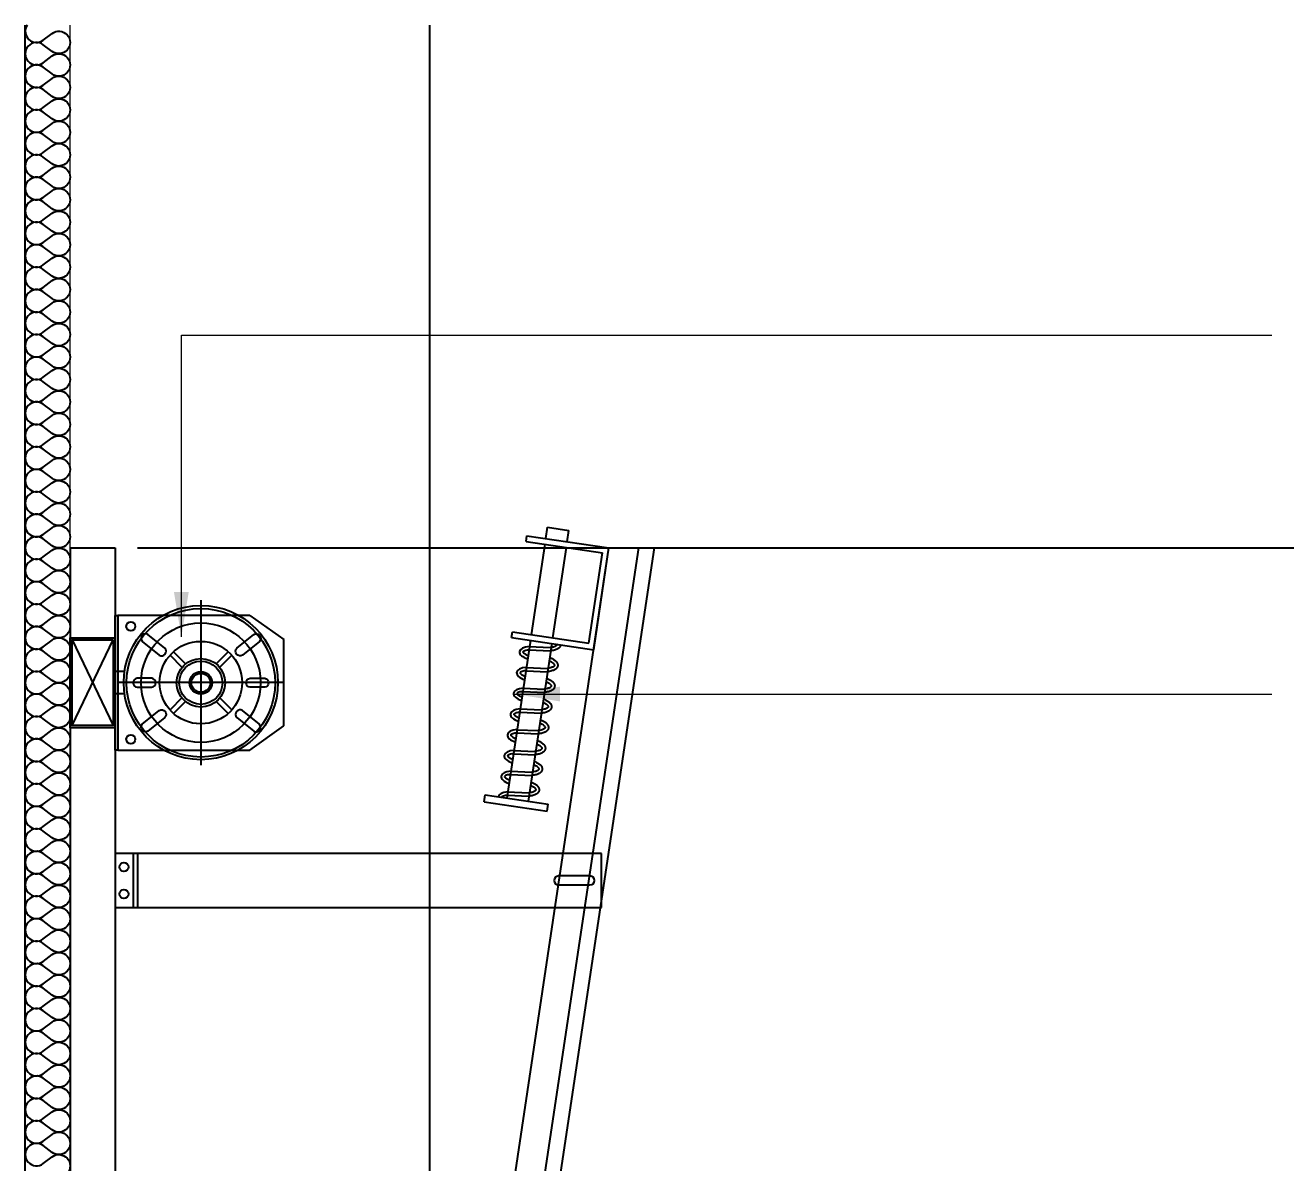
# Model space of a CAD drawing. Header units: millimetres. Extents: x 204328 to 274136, y -196910 to -178068.
# Drawn here: x 217864 to 219267, y -186579 to -185313 of the extents above; entities that cross this region are included whole.
import ezdxf

# ---------------------------------------------------------------- set-up
doc = ezdxf.new("R2010")
doc.units = ezdxf.units.MM
doc.linetypes.add('CEN', pattern=[62, 60, -1, 0, -1])
doc.layers.get('Defpoints').update_dxf_attribs({"color": 140})
for name, color, linetype, lineweight in [('A-DIMS', 7, 'Continuous', 25), ('A-ELEV-LIN2', 7, 'Continuous', 25), ('A-WAXM-PANL', 6, 'Continuous', 20)]:
    doc.layers.add(name, color=color, linetype=linetype, lineweight=lineweight)
for name, color, linetype in [('CENTER', 1, 'CEN'), ('HAT', 8, 'Continuous'), ('OHD Frame', 2, 'Continuous'), ('OHD Track', 4, 'Continuous'), ('케이블드럼', 9, 'Continuous')]:
    doc.layers.add(name, color=color, linetype=linetype)
doc.styles.add('HY울릉도L', font='')
doc.styles.add('돋움체', font='')
doc.styles.get('HY울릉도L').set_extended_font_data('Dotum')
doc.styles.get('돋움체').set_extended_font_data('DotumChe')
doc.dimstyles.new('CDIM', dxfattribs={"dimtxt": 3, "dimasz": 1.5, "dimexe": 2, "dimexo": 1, "dimgap": 1, "dimtad": 1, "dimdec": 0, "dimrnd": 0.5, "dimzin": 0, "dimdsep": 32, "dimlunit": 6, "dimtxsty": 'HY울릉도L', "dimblk1": '_CIDOT', "dimblk2": '_CIDOT', "dimsah": 1, "dimcen": 5.5, "dimclrd": 2, "dimclre": 2, "dimclrt": 7, "dimadec": 0, "dimazin": 0, "dimtfac": 1, "dimtdec": 0, "dimtix": 1, "dimtmove": 2, "dimatfit": 1, "dimldrblk": '_CIDOT', "dimfxl": 1, "dimtolj": 1, "dimtzin": 0, "dimlwd": -1, "dimarcsym": 0})
doc.dimstyles.new('ISO-25', dxfattribs={"dimtxt": 2.5, "dimasz": 2.5, "dimexe": 1.25, "dimexo": 0.625, "dimtad": 1, "dimdsep": 46, "dimtxsty": 'Standard', "dimcen": 2.5, "dimadec": 0, "dimazin": 0, "dimtfac": 1, "dimtmove": 0, "dimatfit": 3, "dimfxl": 1, "dimarcsym": 0})

# ---------------------------------------------------------------- blocks, each defined once
blk = doc.blocks.new('DRUM&SHAFT')
at = {"layer": 'CENTER', "ltscale": 5}
for p, q in [((83366.2, -19306.2, 0), (83366.2, -19490.1, 0)), ((83458.2, -19398.1, 0), (83274.3, -19398.1, 0))]:
    blk.add_line(p, q, dxfattribs=at)
at = {"layer": '케이블드럼'}
for p, q in [((83420.7, -19323.3, 0), (83273.7, -19323.3, 0)), ((83420.7, -19323.3, 0), (83458.7, -19350.3, 0)), ((83458.7, -19446.3, 0), (83458.7, -19350.3, 0)), ((83349.3, -19377.3, 0), (83335.8, -19363.8, 0)), ((83383.2, -19377.3, 0), (83396.7, -19363.8, 0)), ((83345.4, -19381.2, 0), (83331.9, -19367.7, 0)), ((83387.1, -19381.2, 0), (83400.6, -19367.7, 0)), ((83281.4, -19385.6, 0), (83270.7, -19385.6, 0)), ((83281.4, -19410.6, 0), (83270.7, -19410.6, 0)), ((83345.2, -19415.2, 0), (83331.9, -19428.5, 0)), ((83349.1, -19419.2, 0), (83335.8, -19432.5, 0)), ((83383.4, -19419.2, 0), (83396.7, -19432.5, 0)), ((83387.3, -19415.2, 0), (83400.6, -19428.5, 0)), ((83420.7, -19473.3, 0), (83458.7, -19446.3, 0)), ((83273.7, -19473.3, 0), (83420.7, -19473.3, 0))]:
    blk.add_line(p, q, dxfattribs=at)
at = {"layer": '케이블드럼', "elevation": 0}
blk.add_lwpolyline([(83270.7, -19323.3), (83273.7, -19323.3), (83273.7, -19473.3), (83270.7, -19473.3)], close=True, dxfattribs=at)
for points in [[(83307.4, -19344.4, 0.867236), (83301.1, -19352.2), (83320, -19367.5, 0.867236), (83326.3, -19359.7)], [(83425.1, -19344.4, -0.867236), (83431.4, -19352.2), (83412.5, -19367.5, -0.867236), (83406.2, -19359.7)], [(83295.3, -19393.3, 0.867236), (83295.3, -19403.3), (83311.6, -19403.3, 0.867236), (83311.6, -19393.3)], [(83437.2, -19393.3, -0.867236), (83437.2, -19403.3), (83420.9, -19403.3, -0.867236), (83420.9, -19393.3)], [(83307.4, -19452.2, -0.867236), (83301.1, -19444.5), (83320, -19429.1, -0.867236), (83326.3, -19436.9)], [(83425.1, -19452.2, 0.867236), (83431.4, -19444.5), (83412.5, -19429.1, 0.867236), (83406.2, -19436.9)]]:
    blk.add_lwpolyline(points, format="xyb", close=True, dxfattribs=at)
at = {"layer": '케이블드럼'}
for centre, radius in [((83366.2, -19398.1, 0), 85.8), ((83366.2, -19398.3, 0), 82.6), ((83288.3, -19335.5, 0), 5), ((83366.2, -19398.1, 0), 66.5), ((83366.2, -19398.1, 0), 45.9), ((83366.2, -19398.3, 0), 27), ((83366.2, -19398.3, 0), 24), ((83366.2, -19398.3, 0), 12.6), ((83366.2, -19398.3, 0), 12.5), ((83366.2, -19398.3, 0), 10.5), ((83288.3, -19461.1, 0), 5)]:
    blk.add_circle(centre, radius, dxfattribs=at)
blk = doc.blocks.new('프레임100X50X2.3T')
at = {"color": 1}
for p, q in [((105125.2, -46858.7), (105170.6, -46763.3)), ((105125.2, -46763.3), (105170.6, -46858.7))]:
    blk.add_line(p, q, dxfattribs=at)
at = {"layer": 'OHD Frame'}
for points in [[(105172.9, -46761), (105172.9, -46861), (105122.9, -46861), (105122.9, -46761)], [(105170.6, -46763.3), (105170.6, -46858.7), (105125.2, -46858.7), (105125.2, -46763.3)]]:
    blk.add_lwpolyline(points, close=True, dxfattribs=at)
blk = doc.blocks.new('DOOR STOPPER')
at = {"color": 4}
for p, q in [((109463.3, 61094.3, 0), (109463.3, 61023.5, 0)), ((109463.3, 61094.3, 0), (109471.3, 61094.3, 0)), ((109471.3, 61094.3, 0), (109471.3, 61023.5, 0)), ((109648.8, 61091.2, 0), (109648.8, 60998.9, 0)), ((109648.8, 61091.2, 0), (109655.1, 61091.2, 0)), ((109655.1, 61091.2, 0), (109655.1, 61005.3, 0)), ((109756.9, 61091.2, 0), (109756.9, 61005.3, 0)), ((109756.9, 61091.2, 0), (109763.3, 61091.2, 0)), ((109763.3, 61091.2, 0), (109763.3, 60998.9, 0)), ((109471.3, 61069.8, 0), (109648.8, 61069.8, 0)), ((109655.1, 61069.8, 0), (109756.9, 61069.8, 0)), ((109763.3, 61069.8, 0), (109776, 61069.8, 0)), ((109776, 61069.8, 0), (109776, 61045.8, 0)), ((109471.3, 61045.8, 0), (109648.8, 61045.8, 0)), ((109655.1, 61045.8, 0), (109756.9, 61045.8, 0)), ((109763.3, 61045.8, 0), (109776, 61045.8, 0)), ((109463.3, 61023.5, 0), (109471.3, 61023.5, 0)), ((109655.1, 61005.3, 0), (109756.9, 61005.3, 0)), ((109648.8, 60998.9, 0), (109763.3, 60998.9, 0))]:
    blk.add_line(p, q, dxfattribs=at)
at = {"color": 4, "linetype": 'Continuous'}
for p, q in [((109474.5, 61069.4, 0), (109476.8, 61046.4, 0)), ((109478.1, 61070.1, 0), (109480.5, 61046.8, 0)), ((109497.8, 61069.4, 0), (109500.2, 61046.4, 0)), ((109501.5, 61070.1, 0), (109503.9, 61046.8, 0)), ((109521.2, 61069.4, 0), (109523.6, 61046.4, 0)), ((109524.8, 61070.1, 0), (109527.3, 61046.8, 0)), ((109544.6, 61069.4, 0), (109546.9, 61046.4, 0)), ((109548.2, 61070.1, 0), (109550.6, 61046.8, 0)), ((109567.9, 61069.4, 0), (109570.3, 61046.4, 0)), ((109571.6, 61070.1, 0), (109574, 61046.8, 0)), ((109591.3, 61069.4, 0), (109593.6, 61046.4, 0)), ((109594.9, 61070.1, 0), (109597.3, 61046.8, 0)), ((109614.6, 61069.4, 0), (109617, 61046.4, 0)), ((109618.3, 61070.1, 0), (109620.7, 61046.8, 0)), ((109638, 61069.7, 0), (109640.3, 61046.7, 0)), ((109641.6, 61070.4, 0), (109644, 61047.1, 0))]:
    blk.add_line(p, q, dxfattribs=at)
for centre, end_param in [((109471.3, 61064.3, 0), -0.032668), ((109494.7, 61064.3, 0), 1.199537), ((109518, 61064.3, 0), 1.199537), ((109541.4, 61064.3, 0), 1.199537), ((109564.7, 61064.3, 0), 1.199537), ((109588.1, 61064.3, 0), 1.199537), ((109611.4, 61064.3, 0), 1.199537), ((109634.8, 61064.5, 0), 1.199537)]:
    blk.add_ellipse(centre, major_axis=(-0.3, 15.6), ratio=0.477179, start_param=-1.195765, end_param=end_param, dxfattribs=at)
for points, knots in [([(109474.5, 61069.4, 0), (109474.3, 61070.2, 0), (109474.1, 61071, 0), (109473.6, 61072.7, 0), (109473.3, 61073.5, 0), (109472.6, 61074.8, 0), (109472.2, 61075.3, 0), (109471.7, 61075.9, 0), (109471.6, 61076, 0), (109471.4, 61076.1, 0), (109471.3, 61076.1, 0), (109471.3, 61076.2, 0)], [1.9539775, 1.9539775, 1.9539775, 1.9539775, 2.1548685, 2.1548685, 2.4122962, 2.4122962, 2.6697239, 2.6697239, 2.8449346, 2.8449346, 2.9444367, 2.9444367, 2.9444367, 2.9444367]), ([(109494.7, 61076.2, 0), (109494.6, 61076.1, 0), (109494.5, 61076.1, 0), (109494.3, 61075.9, 0), (109494.1, 61075.7, 0), (109493.7, 61075.3, 0), (109493.5, 61075.1, 0), (109492.9, 61074, 0), (109492.5, 61073.1, 0), (109491.9, 61071.4, 0), (109491.7, 61070.8, 0), (109491.6, 61069.8, 0)], [3.3387486, 3.3387486, 3.3387486, 3.3387486, 3.4898819, 3.4898819, 3.6410151, 3.6410151, 3.7921484, 3.7921484, 4.105162, 4.105162, 4.2730649, 4.2730649, 4.2730649, 4.2730649]), ([(109497.8, 61069.4, 0), (109497.7, 61070.2, 0), (109497.5, 61071, 0), (109497, 61072.7, 0), (109496.6, 61073.5, 0), (109495.9, 61074.8, 0), (109495.6, 61075.3, 0), (109495.1, 61075.9, 0), (109494.9, 61076, 0), (109494.7, 61076.1, 0), (109494.7, 61076.1, 0), (109494.7, 61076.2, 0)], [1.9539775, 1.9539775, 1.9539775, 1.9539775, 2.1548685, 2.1548685, 2.4122962, 2.4122962, 2.6697239, 2.6697239, 2.8449346, 2.8449346, 2.9444367, 2.9444367, 2.9444367, 2.9444367]), ([(109518, 61076.2, 0), (109518, 61076.1, 0), (109517.9, 61076.1, 0), (109517.6, 61075.9, 0), (109517.5, 61075.7, 0), (109517.1, 61075.3, 0), (109516.9, 61075.1, 0), (109516.3, 61074, 0), (109515.8, 61073.1, 0), (109515.3, 61071.4, 0), (109515.1, 61070.8, 0), (109515, 61069.8, 0)], [3.3387486, 3.3387486, 3.3387486, 3.3387486, 3.4898819, 3.4898819, 3.6410151, 3.6410151, 3.7921484, 3.7921484, 4.105162, 4.105162, 4.2730649, 4.2730649, 4.2730649, 4.2730649]), ([(109521.2, 61069.4, 0), (109521, 61070.2, 0), (109520.8, 61071, 0), (109520.3, 61072.7, 0), (109520, 61073.5, 0), (109519.3, 61074.8, 0), (109518.9, 61075.3, 0), (109518.4, 61075.9, 0), (109518.3, 61076, 0), (109518.1, 61076.1, 0), (109518, 61076.1, 0), (109518, 61076.2, 0)], [1.9539775, 1.9539775, 1.9539775, 1.9539775, 2.1548685, 2.1548685, 2.4122962, 2.4122962, 2.6697239, 2.6697239, 2.8449346, 2.8449346, 2.9444367, 2.9444367, 2.9444367, 2.9444367]), ([(109541.4, 61076.2, 0), (109541.3, 61076.1, 0), (109541.2, 61076.1, 0), (109541, 61075.9, 0), (109540.8, 61075.7, 0), (109540.5, 61075.3, 0), (109540.3, 61075.1, 0), (109539.6, 61074, 0), (109539.2, 61073.1, 0), (109538.6, 61071.4, 0), (109538.5, 61070.8, 0), (109538.3, 61069.8, 0)], [3.3387486, 3.3387486, 3.3387486, 3.3387486, 3.4898819, 3.4898819, 3.6410151, 3.6410151, 3.7921484, 3.7921484, 4.105162, 4.105162, 4.2730649, 4.2730649, 4.2730649, 4.2730649]), ([(109544.6, 61069.4, 0), (109544.4, 61070.2, 0), (109544.2, 61071, 0), (109543.7, 61072.7, 0), (109543.3, 61073.5, 0), (109542.7, 61074.8, 0), (109542.3, 61075.3, 0), (109541.8, 61075.9, 0), (109541.6, 61076, 0), (109541.4, 61076.1, 0), (109541.4, 61076.1, 0), (109541.4, 61076.2, 0)], [1.9539775, 1.9539775, 1.9539775, 1.9539775, 2.1548685, 2.1548685, 2.4122962, 2.4122962, 2.6697239, 2.6697239, 2.8449346, 2.8449346, 2.9444367, 2.9444367, 2.9444367, 2.9444367]), ([(109564.7, 61076.2, 0), (109564.7, 61076.1, 0), (109564.6, 61076.1, 0), (109564.3, 61075.9, 0), (109564.2, 61075.7, 0), (109563.8, 61075.3, 0), (109563.6, 61075.1, 0), (109563, 61074, 0), (109562.5, 61073.1, 0), (109562, 61071.4, 0), (109561.8, 61070.8, 0), (109561.7, 61069.8, 0)], [3.3387486, 3.3387486, 3.3387486, 3.3387486, 3.4898819, 3.4898819, 3.6410151, 3.6410151, 3.7921484, 3.7921484, 4.105162, 4.105162, 4.2730649, 4.2730649, 4.2730649, 4.2730649]), ([(109567.9, 61069.4, 0), (109567.8, 61070.2, 0), (109567.6, 61071, 0), (109567, 61072.7, 0), (109566.7, 61073.5, 0), (109566, 61074.8, 0), (109565.6, 61075.3, 0), (109565.1, 61075.9, 0), (109565, 61076, 0), (109564.8, 61076.1, 0), (109564.7, 61076.1, 0), (109564.7, 61076.2, 0)], [1.9539775, 1.9539775, 1.9539775, 1.9539775, 2.1548685, 2.1548685, 2.4122962, 2.4122962, 2.6697239, 2.6697239, 2.8449346, 2.8449346, 2.9444367, 2.9444367, 2.9444367, 2.9444367]), ([(109588.1, 61076.2, 0), (109588, 61076.1, 0), (109587.9, 61076.1, 0), (109587.7, 61075.9, 0), (109587.5, 61075.7, 0), (109587.2, 61075.3, 0), (109587, 61075.1, 0), (109586.3, 61074, 0), (109585.9, 61073.1, 0), (109585.3, 61071.4, 0), (109585.2, 61070.8, 0), (109585, 61069.8, 0)], [3.3387486, 3.3387486, 3.3387486, 3.3387486, 3.4898819, 3.4898819, 3.6410151, 3.6410151, 3.7921484, 3.7921484, 4.105162, 4.105162, 4.2730649, 4.2730649, 4.2730649, 4.2730649]), ([(109591.3, 61069.4, 0), (109591.1, 61070.2, 0), (109590.9, 61071, 0), (109590.4, 61072.7, 0), (109590.1, 61073.5, 0), (109589.4, 61074.8, 0), (109589, 61075.3, 0), (109588.5, 61075.9, 0), (109588.3, 61076, 0), (109588.1, 61076.1, 0), (109588.1, 61076.1, 0), (109588.1, 61076.2, 0)], [1.9539775, 1.9539775, 1.9539775, 1.9539775, 2.1548685, 2.1548685, 2.4122962, 2.4122962, 2.6697239, 2.6697239, 2.8449346, 2.8449346, 2.9444367, 2.9444367, 2.9444367, 2.9444367]), ([(109611.4, 61076.2, 0), (109611.4, 61076.1, 0), (109611.3, 61076.1, 0), (109611, 61075.9, 0), (109610.9, 61075.7, 0), (109610.5, 61075.3, 0), (109610.3, 61075.1, 0), (109609.7, 61074, 0), (109609.3, 61073.1, 0), (109608.7, 61071.4, 0), (109608.5, 61070.8, 0), (109608.4, 61069.8, 0)], [3.3387486, 3.3387486, 3.3387486, 3.3387486, 3.4898819, 3.4898819, 3.6410151, 3.6410151, 3.7921484, 3.7921484, 4.105162, 4.105162, 4.2730649, 4.2730649, 4.2730649, 4.2730649]), ([(109614.6, 61069.4, 0), (109614.5, 61070.2, 0), (109614.3, 61071, 0), (109613.8, 61072.7, 0), (109613.4, 61073.5, 0), (109612.7, 61074.8, 0), (109612.4, 61075.3, 0), (109611.9, 61075.9, 0), (109611.7, 61076, 0), (109611.5, 61076.1, 0), (109611.5, 61076.1, 0), (109611.4, 61076.2, 0)], [1.9539775, 1.9539775, 1.9539775, 1.9539775, 2.1548685, 2.1548685, 2.4122962, 2.4122962, 2.6697239, 2.6697239, 2.8449346, 2.8449346, 2.9444367, 2.9444367, 2.9444367, 2.9444367]), ([(109634.8, 61076.4, 0), (109634.7, 61076.4, 0), (109634.6, 61076.4, 0), (109634.4, 61076.2, 0), (109634.2, 61076, 0), (109633.8, 61075.6, 0), (109633.6, 61075.3, 0), (109633, 61074.3, 0), (109632.6, 61073.4, 0), (109632, 61071.7, 0), (109631.9, 61071.1, 0), (109631.7, 61070.1, 0)], [3.3387486, 3.3387486, 3.3387486, 3.3387486, 3.4898819, 3.4898819, 3.6410151, 3.6410151, 3.7921484, 3.7921484, 4.105162, 4.105162, 4.2730649, 4.2730649, 4.2730649, 4.2730649]), ([(109638, 61069.7, 0), (109637.8, 61070.5, 0), (109637.6, 61071.3, 0), (109637.1, 61073, 0), (109636.7, 61073.8, 0), (109636, 61075.1, 0), (109635.7, 61075.6, 0), (109635.2, 61076.2, 0), (109635, 61076.3, 0), (109634.8, 61076.4, 0), (109634.8, 61076.4, 0), (109634.8, 61076.4, 0)], [1.9539775, 1.9539775, 1.9539775, 1.9539775, 2.1548685, 2.1548685, 2.4122962, 2.4122962, 2.6697239, 2.6697239, 2.8449346, 2.8449346, 2.9444367, 2.9444367, 2.9444367, 2.9444367]), ([(109492.9, 61045.8, 0), (109491.5, 61041.4, 0), (109491.2, 61040.8, 0), (109490.7, 61039.9, 0), (109490.5, 61039.5, 0), (109490, 61038.8, 0), (109489.7, 61038.4, 0), (109489.2, 61037.8, 0), (109488.8, 61037.5, 0), (109488.2, 61036.9, 0), (109487.9, 61036.7, 0), (109487.3, 61036.4, 0), (109487.1, 61036.3, 0), (109486.7, 61036.1, 0), (109486.5, 61036, 0), (109486.1, 61035.9, 0), (109485.9, 61035.9, 0), (109485.6, 61035.8, 0), (109485.5, 61035.8, 0), (109485.3, 61035.8, 0), (109485.2, 61035.8, 0), (109484.8, 61035.8, 0), (109484.5, 61035.8, 0), (109484.2, 61035.9, 0), (109484.1, 61035.9, 0), (109483.9, 61035.9, 0), (109483.8, 61035.9, 0), (109483.7, 61036, 0), (109483.6, 61036, 0), (109483.4, 61036.1, 0), (109483.2, 61036.1, 0), (109482.7, 61036.3, 0), (109482.5, 61036.5, 0), (109482, 61036.8, 0), (109481.8, 61036.9, 0), (109481.5, 61037.1, 0), (109481.4, 61037.3, 0), (109481, 61037.6, 0), (109480.8, 61037.9, 0), (109480.3, 61038.4, 0), (109480.1, 61038.7, 0), (109479.5, 61039.5, 0), (109479.1, 61040.1, 0), (109478.5, 61041.3, 0), (109478.2, 61042, 0), (109477.7, 61043.4, 0), (109477.5, 61044.2, 0), (109477.2, 61045.3, 0), (109477.1, 61045.7, 0), (109476.8, 61046.4, 0)], [2.284157, 2.284157, 2.284157, 2.284157, 2.422346, 2.422346, 2.53296, 2.53296, 2.643575, 2.643575, 2.760459, 2.760459, 2.877343, 2.877343, 2.943322, 2.943322, 3.009301, 3.009301, 3.067956, 3.067956, 3.100399, 3.100399, 3.132842, 3.132842, 3.209433, 3.209433, 3.242764, 3.242764, 3.266879, 3.266879, 3.290995, 3.290995, 3.339227, 3.339227, 3.435689, 3.435689, 3.491675, 3.491675, 3.54766, 3.54766, 3.639733, 3.639733, 3.731806, 3.731806, 3.894315, 3.894315, 4.056824, 4.056824, 4.219333, 4.219333, 4.293854, 4.293854, 4.293854, 4.293854]), ([(109489.1, 61045.8, 0), (109489, 61045.5, 0), (109488.9, 61045.1, 0), (109488.4, 61043.7, 0), (109488, 61042.7, 0), (109487.2, 61041.2, 0), (109486.8, 61040.6, 0), (109486.1, 61040, 0), (109485.8, 61039.8, 0), (109485.4, 61039.6, 0), (109485.3, 61039.5, 0), (109485, 61039.5, 0), (109484.9, 61039.5, 0), (109484.6, 61039.6, 0), (109484.4, 61039.7, 0), (109483.9, 61040, 0), (109483.6, 61040.2, 0), (109483.1, 61040.8, 0), (109482.8, 61041.2, 0), (109482.2, 61042.2, 0), (109481.9, 61042.8, 0), (109481.3, 61044.4, 0), (109480.9, 61045.6, 0), (109480.7, 61046.8, 0)], [2.066081, 2.066081, 2.066081, 2.066081, 2.158304, 2.158304, 2.432845, 2.432845, 2.707387, 2.707387, 2.892355, 2.892355, 3.077323, 3.077323, 3.262291, 3.262291, 3.44726, 3.44726, 3.632228, 3.632228, 3.817196, 3.817196, 4.002164, 4.002164, 4.293854, 4.293854, 4.293854, 4.293854]), ([(109516.3, 61045.8, 0), (109514.8, 61041.4, 0), (109514.6, 61040.8, 0), (109514.1, 61039.9, 0), (109513.8, 61039.5, 0), (109513.3, 61038.8, 0), (109513.1, 61038.4, 0), (109512.5, 61037.8, 0), (109512.2, 61037.5, 0), (109511.6, 61036.9, 0), (109511.2, 61036.7, 0), (109510.7, 61036.4, 0), (109510.5, 61036.3, 0), (109510.1, 61036.1, 0), (109509.9, 61036, 0), (109509.4, 61035.9, 0), (109509.2, 61035.9, 0), (109509, 61035.8, 0), (109508.9, 61035.8, 0), (109508.7, 61035.8, 0), (109508.6, 61035.8, 0), (109508.2, 61035.8, 0), (109507.9, 61035.8, 0), (109507.5, 61035.9, 0), (109507.4, 61035.9, 0), (109507.2, 61035.9, 0), (109507.2, 61035.9, 0), (109507, 61036, 0), (109506.9, 61036, 0), (109506.7, 61036.1, 0), (109506.6, 61036.1, 0), (109506.1, 61036.3, 0), (109505.8, 61036.5, 0), (109505.4, 61036.8, 0), (109505.2, 61036.9, 0), (109504.9, 61037.1, 0), (109504.7, 61037.3, 0), (109504.3, 61037.6, 0), (109504.1, 61037.9, 0), (109503.6, 61038.4, 0), (109503.4, 61038.7, 0), (109502.8, 61039.5, 0), (109502.5, 61040.1, 0), (109501.9, 61041.3, 0), (109501.6, 61042, 0), (109501.1, 61043.4, 0), (109500.8, 61044.2, 0), (109500.5, 61045.3, 0), (109500.5, 61045.7, 0), (109500.2, 61046.4, 0)], [2.284157, 2.284157, 2.284157, 2.284157, 2.422346, 2.422346, 2.53296, 2.53296, 2.643575, 2.643575, 2.760459, 2.760459, 2.877343, 2.877343, 2.943322, 2.943322, 3.009301, 3.009301, 3.067956, 3.067956, 3.100399, 3.100399, 3.132842, 3.132842, 3.209433, 3.209433, 3.242764, 3.242764, 3.266879, 3.266879, 3.290995, 3.290995, 3.339227, 3.339227, 3.435689, 3.435689, 3.491675, 3.491675, 3.54766, 3.54766, 3.639733, 3.639733, 3.731806, 3.731806, 3.894315, 3.894315, 4.056824, 4.056824, 4.219333, 4.219333, 4.293854, 4.293854, 4.293854, 4.293854]), ([(109512.4, 61045.8, 0), (109512.3, 61045.5, 0), (109512.2, 61045.1, 0), (109511.8, 61043.7, 0), (109511.4, 61042.7, 0), (109510.6, 61041.2, 0), (109510.1, 61040.6, 0), (109509.4, 61040, 0), (109509.2, 61039.8, 0), (109508.8, 61039.6, 0), (109508.6, 61039.5, 0), (109508.3, 61039.5, 0), (109508.2, 61039.5, 0), (109507.9, 61039.6, 0), (109507.7, 61039.7, 0), (109507.3, 61040, 0), (109507, 61040.2, 0), (109506.4, 61040.8, 0), (109506.1, 61041.2, 0), (109505.6, 61042.2, 0), (109505.3, 61042.8, 0), (109504.6, 61044.4, 0), (109504.3, 61045.6, 0), (109504, 61046.8, 0)], [2.066081, 2.066081, 2.066081, 2.066081, 2.158304, 2.158304, 2.432845, 2.432845, 2.707387, 2.707387, 2.892355, 2.892355, 3.077323, 3.077323, 3.262291, 3.262291, 3.44726, 3.44726, 3.632228, 3.632228, 3.817196, 3.817196, 4.002164, 4.002164, 4.293854, 4.293854, 4.293854, 4.293854]), ([(109539.7, 61045.8, 0), (109538.2, 61041.4, 0), (109537.9, 61040.8, 0), (109537.4, 61039.9, 0), (109537.2, 61039.5, 0), (109536.7, 61038.8, 0), (109536.4, 61038.4, 0), (109535.9, 61037.8, 0), (109535.6, 61037.5, 0), (109534.9, 61036.9, 0), (109534.6, 61036.7, 0), (109534, 61036.4, 0), (109533.8, 61036.3, 0), (109533.4, 61036.1, 0), (109533.2, 61036, 0), (109532.8, 61035.9, 0), (109532.6, 61035.9, 0), (109532.3, 61035.8, 0), (109532.2, 61035.8, 0), (109532, 61035.8, 0), (109531.9, 61035.8, 0), (109531.5, 61035.8, 0), (109531.2, 61035.8, 0), (109530.9, 61035.9, 0), (109530.8, 61035.9, 0), (109530.6, 61035.9, 0), (109530.5, 61035.9, 0), (109530.4, 61036, 0), (109530.3, 61036, 0), (109530.1, 61036.1, 0), (109529.9, 61036.1, 0), (109529.5, 61036.3, 0), (109529.2, 61036.5, 0), (109528.7, 61036.8, 0), (109528.6, 61036.9, 0), (109528.2, 61037.1, 0), (109528.1, 61037.3, 0), (109527.7, 61037.6, 0), (109527.5, 61037.9, 0), (109527, 61038.4, 0), (109526.8, 61038.7, 0), (109526.2, 61039.5, 0), (109525.9, 61040.1, 0), (109525.2, 61041.3, 0), (109524.9, 61042, 0), (109524.4, 61043.4, 0), (109524.2, 61044.2, 0), (109523.9, 61045.3, 0), (109523.8, 61045.7, 0), (109523.6, 61046.4, 0)], [2.284157, 2.284157, 2.284157, 2.284157, 2.422346, 2.422346, 2.53296, 2.53296, 2.643575, 2.643575, 2.760459, 2.760459, 2.877343, 2.877343, 2.943322, 2.943322, 3.009301, 3.009301, 3.067956, 3.067956, 3.100399, 3.100399, 3.132842, 3.132842, 3.209433, 3.209433, 3.242764, 3.242764, 3.266879, 3.266879, 3.290995, 3.290995, 3.339227, 3.339227, 3.435689, 3.435689, 3.491675, 3.491675, 3.54766, 3.54766, 3.639733, 3.639733, 3.731806, 3.731806, 3.894315, 3.894315, 4.056824, 4.056824, 4.219333, 4.219333, 4.293854, 4.293854, 4.293854, 4.293854]), ([(109535.8, 61045.8, 0), (109535.7, 61045.5, 0), (109535.6, 61045.1, 0), (109535.1, 61043.7, 0), (109534.7, 61042.7, 0), (109533.9, 61041.2, 0), (109533.5, 61040.6, 0), (109532.8, 61040, 0), (109532.5, 61039.8, 0), (109532.1, 61039.6, 0), (109532, 61039.5, 0), (109531.7, 61039.5, 0), (109531.6, 61039.5, 0), (109531.3, 61039.6, 0), (109531.1, 61039.7, 0), (109530.6, 61040, 0), (109530.3, 61040.2, 0), (109529.8, 61040.8, 0), (109529.5, 61041.2, 0), (109528.9, 61042.2, 0), (109528.6, 61042.8, 0), (109528, 61044.4, 0), (109527.6, 61045.6, 0), (109527.4, 61046.8, 0)], [2.066081, 2.066081, 2.066081, 2.066081, 2.158304, 2.158304, 2.432845, 2.432845, 2.707387, 2.707387, 2.892355, 2.892355, 3.077323, 3.077323, 3.262291, 3.262291, 3.44726, 3.44726, 3.632228, 3.632228, 3.817196, 3.817196, 4.002164, 4.002164, 4.293854, 4.293854, 4.293854, 4.293854]), ([(109563, 61045.8, 0), (109561.5, 61041.4, 0), (109561.3, 61040.8, 0), (109560.8, 61039.9, 0), (109560.5, 61039.5, 0), (109560, 61038.8, 0), (109559.8, 61038.4, 0), (109559.2, 61037.8, 0), (109558.9, 61037.5, 0), (109558.3, 61036.9, 0), (109557.9, 61036.7, 0), (109557.4, 61036.4, 0), (109557.2, 61036.3, 0), (109556.8, 61036.1, 0), (109556.6, 61036, 0), (109556.2, 61035.9, 0), (109556, 61035.9, 0), (109555.7, 61035.8, 0), (109555.6, 61035.8, 0), (109555.4, 61035.8, 0), (109555.3, 61035.8, 0), (109554.9, 61035.8, 0), (109554.6, 61035.8, 0), (109554.2, 61035.9, 0), (109554.1, 61035.9, 0), (109553.9, 61035.9, 0), (109553.9, 61035.9, 0), (109553.7, 61036, 0), (109553.7, 61036, 0), (109553.4, 61036.1, 0), (109553.3, 61036.1, 0), (109552.8, 61036.3, 0), (109552.5, 61036.5, 0), (109552.1, 61036.8, 0), (109551.9, 61036.9, 0), (109551.6, 61037.1, 0), (109551.4, 61037.3, 0), (109551.1, 61037.6, 0), (109550.8, 61037.9, 0), (109550.4, 61038.4, 0), (109550.1, 61038.7, 0), (109549.6, 61039.5, 0), (109549.2, 61040.1, 0), (109548.6, 61041.3, 0), (109548.3, 61042, 0), (109547.8, 61043.4, 0), (109547.5, 61044.2, 0), (109547.3, 61045.3, 0), (109547.2, 61045.7, 0), (109546.9, 61046.4, 0)], [2.284157, 2.284157, 2.284157, 2.284157, 2.422346, 2.422346, 2.53296, 2.53296, 2.643575, 2.643575, 2.760459, 2.760459, 2.877343, 2.877343, 2.943322, 2.943322, 3.009301, 3.009301, 3.067956, 3.067956, 3.100399, 3.100399, 3.132842, 3.132842, 3.209433, 3.209433, 3.242764, 3.242764, 3.266879, 3.266879, 3.290995, 3.290995, 3.339227, 3.339227, 3.435689, 3.435689, 3.491675, 3.491675, 3.54766, 3.54766, 3.639733, 3.639733, 3.731806, 3.731806, 3.894315, 3.894315, 4.056824, 4.056824, 4.219333, 4.219333, 4.293854, 4.293854, 4.293854, 4.293854]), ([(109559.1, 61045.8, 0), (109559, 61045.5, 0), (109558.9, 61045.1, 0), (109558.5, 61043.7, 0), (109558.1, 61042.7, 0), (109557.3, 61041.2, 0), (109556.8, 61040.6, 0), (109556.1, 61040, 0), (109555.9, 61039.8, 0), (109555.5, 61039.6, 0), (109555.3, 61039.5, 0), (109555, 61039.5, 0), (109554.9, 61039.5, 0), (109554.6, 61039.6, 0), (109554.4, 61039.7, 0), (109554, 61040, 0), (109553.7, 61040.2, 0), (109553.1, 61040.8, 0), (109552.8, 61041.2, 0), (109552.3, 61042.2, 0), (109552, 61042.8, 0), (109551.3, 61044.4, 0), (109551, 61045.6, 0), (109550.7, 61046.8, 0)], [2.066081, 2.066081, 2.066081, 2.066081, 2.158304, 2.158304, 2.432845, 2.432845, 2.707387, 2.707387, 2.892355, 2.892355, 3.077323, 3.077323, 3.262291, 3.262291, 3.44726, 3.44726, 3.632228, 3.632228, 3.817196, 3.817196, 4.002164, 4.002164, 4.293854, 4.293854, 4.293854, 4.293854]), ([(109586.4, 61045.8, 0), (109584.9, 61041.4, 0), (109584.6, 61040.8, 0), (109584.1, 61039.9, 0), (109583.9, 61039.5, 0), (109583.4, 61038.8, 0), (109583.1, 61038.4, 0), (109582.6, 61037.8, 0), (109582.3, 61037.5, 0), (109581.6, 61036.9, 0), (109581.3, 61036.7, 0), (109580.7, 61036.4, 0), (109580.6, 61036.3, 0), (109580.1, 61036.1, 0), (109579.9, 61036, 0), (109579.5, 61035.9, 0), (109579.3, 61035.9, 0), (109579, 61035.8, 0), (109578.9, 61035.8, 0), (109578.7, 61035.8, 0), (109578.6, 61035.8, 0), (109578.2, 61035.8, 0), (109578, 61035.8, 0), (109577.6, 61035.9, 0), (109577.5, 61035.9, 0), (109577.3, 61035.9, 0), (109577.2, 61035.9, 0), (109577.1, 61036, 0), (109577, 61036, 0), (109576.8, 61036.1, 0), (109576.6, 61036.1, 0), (109576.2, 61036.3, 0), (109575.9, 61036.5, 0), (109575.4, 61036.8, 0), (109575.3, 61036.9, 0), (109575, 61037.1, 0), (109574.8, 61037.3, 0), (109574.4, 61037.6, 0), (109574.2, 61037.9, 0), (109573.7, 61038.4, 0), (109573.5, 61038.7, 0), (109572.9, 61039.5, 0), (109572.6, 61040.1, 0), (109571.9, 61041.3, 0), (109571.7, 61042, 0), (109571.1, 61043.4, 0), (109570.9, 61044.2, 0), (109570.6, 61045.3, 0), (109570.5, 61045.7, 0), (109570.3, 61046.4, 0)], [2.284157, 2.284157, 2.284157, 2.284157, 2.422346, 2.422346, 2.53296, 2.53296, 2.643575, 2.643575, 2.760459, 2.760459, 2.877343, 2.877343, 2.943322, 2.943322, 3.009301, 3.009301, 3.067956, 3.067956, 3.100399, 3.100399, 3.132842, 3.132842, 3.209433, 3.209433, 3.242764, 3.242764, 3.266879, 3.266879, 3.290995, 3.290995, 3.339227, 3.339227, 3.435689, 3.435689, 3.491675, 3.491675, 3.54766, 3.54766, 3.639733, 3.639733, 3.731806, 3.731806, 3.894315, 3.894315, 4.056824, 4.056824, 4.219333, 4.219333, 4.293854, 4.293854, 4.293854, 4.293854]), ([(109582.5, 61045.8, 0), (109582.4, 61045.5, 0), (109582.3, 61045.1, 0), (109581.9, 61043.7, 0), (109581.5, 61042.7, 0), (109580.6, 61041.2, 0), (109580.2, 61040.6, 0), (109579.5, 61040, 0), (109579.3, 61039.8, 0), (109578.8, 61039.6, 0), (109578.7, 61039.5, 0), (109578.4, 61039.5, 0), (109578.3, 61039.5, 0), (109578, 61039.6, 0), (109577.8, 61039.7, 0), (109577.3, 61040, 0), (109577.1, 61040.2, 0), (109576.5, 61040.8, 0), (109576.2, 61041.2, 0), (109575.6, 61042.2, 0), (109575.4, 61042.8, 0), (109574.7, 61044.4, 0), (109574.3, 61045.6, 0), (109574.1, 61046.8, 0)], [2.066081, 2.066081, 2.066081, 2.066081, 2.158304, 2.158304, 2.432845, 2.432845, 2.707387, 2.707387, 2.892355, 2.892355, 3.077323, 3.077323, 3.262291, 3.262291, 3.44726, 3.44726, 3.632228, 3.632228, 3.817196, 3.817196, 4.002164, 4.002164, 4.293854, 4.293854, 4.293854, 4.293854]), ([(109609.7, 61045.8, 0), (109608.2, 61041.4, 0), (109608, 61040.8, 0), (109607.5, 61039.9, 0), (109607.2, 61039.5, 0), (109606.7, 61038.8, 0), (109606.5, 61038.4, 0), (109605.9, 61037.8, 0), (109605.6, 61037.5, 0), (109605, 61036.9, 0), (109604.7, 61036.7, 0), (109604.1, 61036.4, 0), (109603.9, 61036.3, 0), (109603.5, 61036.1, 0), (109603.3, 61036, 0), (109602.9, 61035.9, 0), (109602.7, 61035.9, 0), (109602.4, 61035.8, 0), (109602.3, 61035.8, 0), (109602.1, 61035.8, 0), (109602, 61035.8, 0), (109601.6, 61035.8, 0), (109601.3, 61035.8, 0), (109600.9, 61035.9, 0), (109600.8, 61035.9, 0), (109600.7, 61035.9, 0), (109600.6, 61035.9, 0), (109600.4, 61036, 0), (109600.4, 61036, 0), (109600.1, 61036.1, 0), (109600, 61036.1, 0), (109599.5, 61036.3, 0), (109599.2, 61036.5, 0), (109598.8, 61036.8, 0), (109598.6, 61036.9, 0), (109598.3, 61037.1, 0), (109598.2, 61037.3, 0), (109597.8, 61037.6, 0), (109597.5, 61037.9, 0), (109597.1, 61038.4, 0), (109596.9, 61038.7, 0), (109596.3, 61039.5, 0), (109595.9, 61040.1, 0), (109595.3, 61041.3, 0), (109595, 61042, 0), (109594.5, 61043.4, 0), (109594.3, 61044.2, 0), (109594, 61045.3, 0), (109593.9, 61045.7, 0), (109593.6, 61046.4, 0)], [2.284157, 2.284157, 2.284157, 2.284157, 2.422346, 2.422346, 2.53296, 2.53296, 2.643575, 2.643575, 2.760459, 2.760459, 2.877343, 2.877343, 2.943322, 2.943322, 3.009301, 3.009301, 3.067956, 3.067956, 3.100399, 3.100399, 3.132842, 3.132842, 3.209433, 3.209433, 3.242764, 3.242764, 3.266879, 3.266879, 3.290995, 3.290995, 3.339227, 3.339227, 3.435689, 3.435689, 3.491675, 3.491675, 3.54766, 3.54766, 3.639733, 3.639733, 3.731806, 3.731806, 3.894315, 3.894315, 4.056824, 4.056824, 4.219333, 4.219333, 4.293854, 4.293854, 4.293854, 4.293854]), ([(109605.9, 61045.8, 0), (109605.8, 61045.5, 0), (109605.7, 61045.1, 0), (109605.2, 61043.7, 0), (109604.8, 61042.7, 0), (109604, 61041.2, 0), (109603.5, 61040.6, 0), (109602.9, 61040, 0), (109602.6, 61039.8, 0), (109602.2, 61039.6, 0), (109602, 61039.5, 0), (109601.8, 61039.5, 0), (109601.6, 61039.5, 0), (109601.3, 61039.6, 0), (109601.1, 61039.7, 0), (109600.7, 61040, 0), (109600.4, 61040.2, 0), (109599.9, 61040.8, 0), (109599.6, 61041.2, 0), (109599, 61042.2, 0), (109598.7, 61042.8, 0), (109598.1, 61044.4, 0), (109597.7, 61045.6, 0), (109597.4, 61046.8, 0)], [2.066081, 2.066081, 2.066081, 2.066081, 2.158304, 2.158304, 2.432845, 2.432845, 2.707387, 2.707387, 2.892355, 2.892355, 3.077323, 3.077323, 3.262291, 3.262291, 3.44726, 3.44726, 3.632228, 3.632228, 3.817196, 3.817196, 4.002164, 4.002164, 4.293854, 4.293854, 4.293854, 4.293854]), ([(109633.1, 61045.8, 0), (109631.6, 61041.4, 0), (109631.3, 61040.8, 0), (109630.8, 61039.9, 0), (109630.6, 61039.5, 0), (109630.1, 61038.8, 0), (109629.8, 61038.4, 0), (109629.3, 61037.8, 0), (109629, 61037.5, 0), (109628.3, 61036.9, 0), (109628, 61036.7, 0), (109627.5, 61036.4, 0), (109627.3, 61036.3, 0), (109626.9, 61036.1, 0), (109626.6, 61036, 0), (109626.2, 61035.9, 0), (109626, 61035.9, 0), (109625.7, 61035.8, 0), (109625.6, 61035.8, 0), (109625.4, 61035.8, 0), (109625.3, 61035.8, 0), (109625, 61035.8, 0), (109624.7, 61035.8, 0), (109624.3, 61035.9, 0), (109624.2, 61035.9, 0), (109624, 61035.9, 0), (109624, 61035.9, 0), (109623.8, 61036, 0), (109623.7, 61036, 0), (109623.5, 61036.1, 0), (109623.3, 61036.1, 0), (109622.9, 61036.3, 0), (109622.6, 61036.5, 0), (109622.1, 61036.8, 0), (109622, 61036.9, 0), (109621.7, 61037.1, 0), (109621.5, 61037.3, 0), (109621.1, 61037.6, 0), (109620.9, 61037.9, 0), (109620.4, 61038.4, 0), (109620.2, 61038.7, 0), (109619.6, 61039.5, 0), (109619.3, 61040.1, 0), (109618.7, 61041.3, 0), (109618.4, 61042, 0), (109617.8, 61043.4, 0), (109617.6, 61044.2, 0), (109617.3, 61045.3, 0), (109617.2, 61045.7, 0), (109617, 61046.4, 0)], [2.284157, 2.284157, 2.284157, 2.284157, 2.422346, 2.422346, 2.53296, 2.53296, 2.643575, 2.643575, 2.760459, 2.760459, 2.877343, 2.877343, 2.943322, 2.943322, 3.009301, 3.009301, 3.067956, 3.067956, 3.100399, 3.100399, 3.132842, 3.132842, 3.209433, 3.209433, 3.242764, 3.242764, 3.266879, 3.266879, 3.290995, 3.290995, 3.339227, 3.339227, 3.435689, 3.435689, 3.491675, 3.491675, 3.54766, 3.54766, 3.639733, 3.639733, 3.731806, 3.731806, 3.894315, 3.894315, 4.056824, 4.056824, 4.219333, 4.219333, 4.293854, 4.293854, 4.293854, 4.293854]), ([(109629.2, 61045.8, 0), (109629.1, 61045.5, 0), (109629, 61045.1, 0), (109628.6, 61043.7, 0), (109628.2, 61042.7, 0), (109627.3, 61041.2, 0), (109626.9, 61040.6, 0), (109626.2, 61040, 0), (109626, 61039.8, 0), (109625.6, 61039.6, 0), (109625.4, 61039.5, 0), (109625.1, 61039.5, 0), (109625, 61039.5, 0), (109624.7, 61039.6, 0), (109624.5, 61039.7, 0), (109624, 61040, 0), (109623.8, 61040.2, 0), (109623.2, 61040.8, 0), (109622.9, 61041.2, 0), (109622.3, 61042.2, 0), (109622.1, 61042.8, 0), (109621.4, 61044.4, 0), (109621.1, 61045.6, 0), (109620.8, 61046.8, 0)], [2.066081, 2.066081, 2.066081, 2.066081, 2.158304, 2.158304, 2.432845, 2.432845, 2.707387, 2.707387, 2.892355, 2.892355, 3.077323, 3.077323, 3.262291, 3.262291, 3.44726, 3.44726, 3.632228, 3.632228, 3.817196, 3.817196, 4.002164, 4.002164, 4.293854, 4.293854, 4.293854, 4.293854]), ([(109648.8, 61036.1, 0), (109648.7, 61036.1, 0), (109648.6, 61036.1, 0), (109648.3, 61036.1, 0), (109648, 61036.1, 0), (109647.6, 61036.2, 0), (109647.5, 61036.2, 0), (109647.3, 61036.2, 0), (109647.3, 61036.2, 0), (109647.1, 61036.3, 0), (109647, 61036.3, 0), (109646.8, 61036.4, 0), (109646.7, 61036.4, 0), (109646.2, 61036.6, 0), (109645.9, 61036.8, 0), (109645.5, 61037.1, 0), (109645.3, 61037.2, 0), (109645, 61037.4, 0), (109644.8, 61037.5, 0), (109644.4, 61037.9, 0), (109644.2, 61038.1, 0), (109643.8, 61038.7, 0), (109643.5, 61039, 0), (109643, 61039.8, 0), (109642.6, 61040.4, 0), (109642, 61041.6, 0), (109641.7, 61042.3, 0), (109641.2, 61043.7, 0), (109640.9, 61044.5, 0), (109640.7, 61045.6, 0), (109640.6, 61046, 0), (109640.3, 61046.7, 0)], [3.112771, 3.112771, 3.112771, 3.112771, 3.132842, 3.132842, 3.209433, 3.209433, 3.242764, 3.242764, 3.266879, 3.266879, 3.290995, 3.290995, 3.339227, 3.339227, 3.435689, 3.435689, 3.491675, 3.491675, 3.54766, 3.54766, 3.639733, 3.639733, 3.731806, 3.731806, 3.894315, 3.894315, 4.056824, 4.056824, 4.219333, 4.219333, 4.293854, 4.293854, 4.293854, 4.293854]), ([(109648.8, 61039.8, 0), (109648.7, 61039.8, 0), (109648.6, 61039.8, 0), (109648.4, 61039.8, 0), (109648.3, 61039.8, 0), (109648, 61039.9, 0), (109647.8, 61039.9, 0), (109647.4, 61040.3, 0), (109647.1, 61040.5, 0), (109646.5, 61041.1, 0), (109646.2, 61041.5, 0), (109645.7, 61042.5, 0), (109645.4, 61043.1, 0), (109644.7, 61044.7, 0), (109644.4, 61045.8, 0), (109644.1, 61047.1, 0)], [3.004813, 3.004813, 3.004813, 3.004813, 3.077323, 3.077323, 3.262291, 3.262291, 3.44726, 3.44726, 3.632228, 3.632228, 3.817196, 3.817196, 4.002164, 4.002164, 4.293854, 4.293854, 4.293854, 4.293854])]:
    blk.add_open_spline(points, degree=3, knots=knots, dxfattribs=at)
blk.add_open_spline([(109471.3, 61076.2, 0), (109471.3, 61076.2, 0), (109471.3, 61076.1, 0), (109471.3, 61076.1, 0)], degree=3, dxfattribs=at)
blk = doc.blocks.new('OHD2')
at = {"color": 0}
for p, q in [((311447, -132150, 17.6), (310905.7, -132150, 17.6)), ((310905.7, -132150, 17.6), (310905.7, -132210, 17.6)), ((310925.7, -132150, 17.6), (310925.7, -132210, 17.6)), ((310930.7, -132150, 17.6), (310930.7, -132210, 17.6)), ((311447, -132210, 17.6), (311447, -132150, 17.6)), ((311434, -132175, 17.6), (311399, -132175, 17.6)), ((311399, -132185, 17.6), (311434, -132185, 17.6)), ((310905.7, -132210, 17.6), (311447, -132210, 17.6))]:
    blk.add_line(p, q, dxfattribs=at)
for centre in [(310915.5, -132165, 17.6), (310915.5, -132195, 17.6)]:
    blk.add_circle(centre, 5, dxfattribs=at)
for centre, start, end in [((311399, -132180, 17.6), 90, 270), ((311434, -132180, 17.6), 270, 90)]:
    blk.add_arc(centre, 5, start, end, dxfattribs=at)
at = {"layer": 'OHD Frame'}
for p, q in [((310855.7, -131810, 17.6), (310855.7, -137360, 17.6)), ((310855.7, -131810, 17.6), (310905.7, -131810, 17.6)), ((310905.7, -131810, 17.6), (310905.7, -137360, 17.6))]:
    blk.add_line(p, q, dxfattribs=at)
at = {"layer": 'OHD Track'}
for p, q in [((311032.5, -134630.7, 17.6), (311455.1, -131810, 17.6)), ((311068.7, -134610, 17.6), (311488.2, -131810, 17.6)), ((311086.2, -134610, 17.6), (311505.7, -131810, 17.6)), ((311455.1, -131810, 17.6), (311505.7, -131810, 17.6))]:
    blk.add_line(p, q, dxfattribs=at)
at = {"rotation": 81.47927421164074}
blk.add_blockref('DOOR STOPPER', (355517.4, -249399.8, 17.6), dxfattribs=at)
for name, p in [('DRUM&SHAFT', (227634.9, -112561.7, 17.6)), ('프레임100X50X2.3T', (205732.8, -85149, 17.6))]:
    blk.add_blockref(name, p)
blk = doc.blocks.new('_CIDOT')
at = {"color": 0, "linetype": 'ByBlock'}
blk.add_line((2, 0), (-1, 0), dxfattribs=at)
at = {"color": 0, "linetype": 'ByBlock', "const_width": 0.5}
blk.add_lwpolyline([(-0.25, 0, 1), (0.25, 0, 1)], format="xyb", close=True, dxfattribs=at)
blk = doc.blocks.new('*D63')
at = {"layer": 'A-DIMS', "lineweight": -2, "transparency": 16777216}
for p, q in [((217989.4, -185895.2), (220520, -185895.2)), ((217989.4, -188895.2), (220520, -188895.2))]:
    blk.add_line(p, q, dxfattribs=at)
at = {"layer": 'A-DIMS', "transparency": 16777216}
blk.add_line((220470, -185932.7), (220470, -188857.7), dxfattribs=at)
at = {"layer": 'Defpoints', "color": 0, "transparency": 16777216}
for p in [(217964.4, -185895.2, 0), (217964.4, -188895.2, 0), (220470, -188895.2)]:
    blk.add_point(p, dxfattribs=at)
at = {"layer": 'A-DIMS', "transparency": 16777216, "xscale": 37.5, "yscale": 37.5, "zscale": 37.5}
for p, rotation in [((220470, -185895.2), 90), ((220470, -188895.2), 270)]:
    blk.add_blockref('_CIDOT', p, dxfattribs=dict(at, rotation=rotation))
at = {"layer": 'A-DIMS', "color": 3, "transparency": 16777216, "insert": (220400.2, -187395.2), "char_height": 75, "attachment_point": 5, "rotation": 90, "style": '돋움체'}
blk.add_mtext('\\A1;HEAD ROOM="3,000"', dxfattribs=at)

msp = doc.modelspace()

# ---------------------------------------------------------------- linework, layer by layer
msp.add_line((217864.4, -188795.2, 0), (217864.4, -185313.5, 0))
at = {"layer": 'A-ELEV-LIN2'}
msp.add_line((218314.4, -191445.2, 0), (218314.4, -185313.5, 0), dxfattribs=at)
at = {"layer": 'A-WAXM-PANL'}
msp.add_line((217914.4, -188895.2, 0), (217914.4, -185313.5, 0), dxfattribs=at)
at = {"layer": 'HAT', "elevation": 0}
for points in [[(217866.4, -185313.5, 0.833603), (217884.4, -185330.2), (217894.4, -185322.7, -2), (217894.4, -185342.7), (217884.4, -185335.2, 2), (217884.4, -185355.2), (217894.4, -185347.7, -2), (217894.4, -185367.7), (217884.4, -185360.2, 2), (217884.4, -185380.2), (217894.4, -185372.7, -2), (217894.4, -185392.7), (217884.4, -185385.2, 2), (217884.4, -185405.2), (217894.4, -185397.7, -2), (217894.4, -185417.7), (217884.4, -185410.2, 2), (217884.4, -185430.2), (217894.4, -185422.7, -2), (217894.4, -185442.7), (217884.4, -185435.2, 2), (217884.4, -185455.2), (217894.4, -185447.7, -2), (217894.4, -185467.7), (217884.4, -185460.2, 2), (217884.4, -185480.2), (217894.4, -185472.7, -2), (217894.4, -185492.7), (217884.4, -185485.2, 2), (217884.4, -185505.2), (217894.4, -185497.7, -2), (217894.4, -185517.7), (217884.4, -185510.2, 0.509758), (217865.1, -185516.1)], [(217864.7, -185497.9, 0.545796), (217884.4, -185505.2), (217894.4, -185497.7, -2), (217894.4, -185517.7), (217884.4, -185510.2, 2), (217884.4, -185530.2), (217894.4, -185522.7, -2), (217894.4, -185542.7), (217884.4, -185535.2, 2), (217884.4, -185555.2), (217894.4, -185547.7, -2), (217894.4, -185567.7), (217884.4, -185560.2, 2), (217884.4, -185580.2), (217894.4, -185572.7, -2), (217894.4, -185592.7), (217884.4, -185585.2, 2), (217884.4, -185605.2), (217894.4, -185597.7, -2), (217894.4, -185617.7), (217884.4, -185610.2, 2), (217884.4, -185630.2), (217894.4, -185622.7, -2), (217894.4, -185642.7), (217884.4, -185635.2, 2), (217884.4, -185655.2), (217894.4, -185647.7, -2), (217894.4, -185667.7), (217884.4, -185660.2, 2), (217884.4, -185680.2), (217894.4, -185672.7, -2), (217894.4, -185692.7), (217884.4, -185685.2, 2), (217884.4, -185705.2), (217894.4, -185697.7, -2), (217894.4, -185717.7), (217884.4, -185710.2, 2), (217884.4, -185730.2), (217894.4, -185722.7, -2), (217894.4, -185742.7), (217884.4, -185735.2, 2), (217884.4, -185755.2), (217894.4, -185747.7, -2), (217894.4, -185767.7), (217884.4, -185760.2, 2), (217884.4, -185780.2), (217894.4, -185772.7, -2), (217894.4, -185792.7), (217884.4, -185785.2, 2), (217884.4, -185805.2), (217894.4, -185797.7, -2), (217894.4, -185817.7), (217884.4, -185810.2, 2), (217884.4, -185830.2), (217894.4, -185822.7, -2), (217894.4, -185842.7), (217884.4, -185835.2, 2), (217884.4, -185855.2), (217894.4, -185847.7, -2), (217894.4, -185867.7), (217884.4, -185860.2, 2), (217884.4, -185880.2), (217894.4, -185872.7, -2), (217894.4, -185892.7), (217884.4, -185885.2, 0.509758), (217865.1, -185891.1)], [(217864.7, -185872.9, 0.545796), (217884.4, -185880.2), (217894.4, -185872.7, -2), (217894.4, -185892.7), (217884.4, -185885.2, 2), (217884.4, -185905.2), (217894.4, -185897.7, -2), (217894.4, -185917.7), (217884.4, -185910.2, 2), (217884.4, -185930.2), (217894.4, -185922.7, -2), (217894.4, -185942.7), (217884.4, -185935.2, 2), (217884.4, -185955.2), (217894.4, -185947.7, -2), (217894.4, -185967.7), (217884.4, -185960.2, 2), (217884.4, -185980.2), (217894.4, -185972.7, -2), (217894.4, -185992.7), (217884.4, -185985.2, 2), (217884.4, -186005.2), (217894.4, -185997.7, -2), (217894.4, -186017.7), (217884.4, -186010.2, 2), (217884.4, -186030.2), (217894.4, -186022.7, -2), (217894.4, -186042.7), (217884.4, -186035.2, 2), (217884.4, -186055.2), (217894.4, -186047.7, -2), (217894.4, -186067.7), (217884.4, -186060.2, 2), (217884.4, -186080.2), (217894.4, -186072.7, -2), (217894.4, -186092.7), (217884.4, -186085.2, 2), (217884.4, -186105.2), (217894.4, -186097.7, -2), (217894.4, -186117.7), (217884.4, -186110.2, 2), (217884.4, -186130.2), (217894.4, -186122.7, -2), (217894.4, -186142.7), (217884.4, -186135.2, 2), (217884.4, -186155.2), (217894.4, -186147.7, -2), (217894.4, -186167.7), (217884.4, -186160.2, 2), (217884.4, -186180.2), (217894.4, -186172.7, -2), (217894.4, -186192.7), (217884.4, -186185.2, 2), (217884.4, -186205.2), (217894.4, -186197.7, -2), (217894.4, -186217.7), (217884.4, -186210.2, 2), (217884.4, -186230.2), (217894.4, -186222.7, -2), (217894.4, -186242.7), (217884.4, -186235.2, 2), (217884.4, -186255.2), (217894.4, -186247.7, -2), (217894.4, -186267.7), (217884.4, -186260.2, 0.509758), (217865.1, -186266.1)], [(217864.7, -186247.9, 0.545796), (217884.4, -186255.2), (217894.4, -186247.7, -2), (217894.4, -186267.7), (217884.4, -186260.2, 2), (217884.4, -186280.2), (217894.4, -186272.7, -2), (217894.4, -186292.7), (217884.4, -186285.2, 2), (217884.4, -186305.2), (217894.4, -186297.7, -2), (217894.4, -186317.7), (217884.4, -186310.2, 2), (217884.4, -186330.2), (217894.4, -186322.7, -2), (217894.4, -186342.7), (217884.4, -186335.2, 2), (217884.4, -186355.2), (217894.4, -186347.7, -2), (217894.4, -186367.7), (217884.4, -186360.2, 2), (217884.4, -186380.2), (217894.4, -186372.7, -2), (217894.4, -186392.7), (217884.4, -186385.2, 2), (217884.4, -186405.2), (217894.4, -186397.7, -2), (217894.4, -186417.7), (217884.4, -186410.2, 2), (217884.4, -186430.2), (217894.4, -186422.7, -2), (217894.4, -186442.7), (217884.4, -186435.2, 2), (217884.4, -186455.2), (217894.4, -186447.7, -2), (217894.4, -186467.7), (217884.4, -186460.2, 2), (217884.4, -186480.2), (217894.4, -186472.7, -2), (217894.4, -186492.7), (217884.4, -186485.2, 2), (217884.4, -186505.2), (217894.4, -186497.7, -2), (217894.4, -186517.7), (217884.4, -186510.2, 2), (217884.4, -186530.2), (217894.4, -186522.7, -2), (217894.4, -186542.7), (217884.4, -186535.2, 2), (217884.4, -186555.2), (217894.4, -186547.7, -2), (217894.4, -186567.7), (217884.4, -186560.2, 2), (217884.4, -186580.2), (217894.4, -186572.7, -2), (217894.4, -186592.7)]]:
    msp.add_lwpolyline(points, format="xyb", dxfattribs=at)

# ---------------------------------------------------------------- block references
msp.add_blockref('OHD2', (-92941.3, -54085.2, -17.6))

# ---------------------------------------------------------------- dimensions: what is measured, and where the dimension line sits
at = {"layer": 'A-DIMS'}
dim = msp.add_linear_dim(base=(220470, -188895.2, 0), p1=(217964.4, -185895.2, 0), p2=(217964.4, -188895.2, 0), angle=90, text='HEAD ROOM="<>"', dimstyle='CDIM', override={"dimscale": 25, "dimtxsty": '돋움체', "dimclrd": 256, "dimclre": 256, "dimclrt": 3}, dxfattribs=at)
dim.commit()
dim.dimension.update_dxf_attribs({"geometry": '*D63', "text_midpoint": (220400.2, -187395.2, 0)})

# ---------------------------------------------------------------- leaders
for points in [[(218038.1, -185994.1, -17.6), (218038.1, -185658.3, -17.6), (219251.3, -185658.3, -17.6)], [(218409.2, -186057.7, -17.6), (219251.3, -186057.7, -17.6)]]:
    msp.add_leader(points, dimstyle='ISO-25', override={"dimasz": 50, "dimtad": 0, "dimclrd": 1, "dimlwd": 9})

doc.saveas('drawing.dxf')
